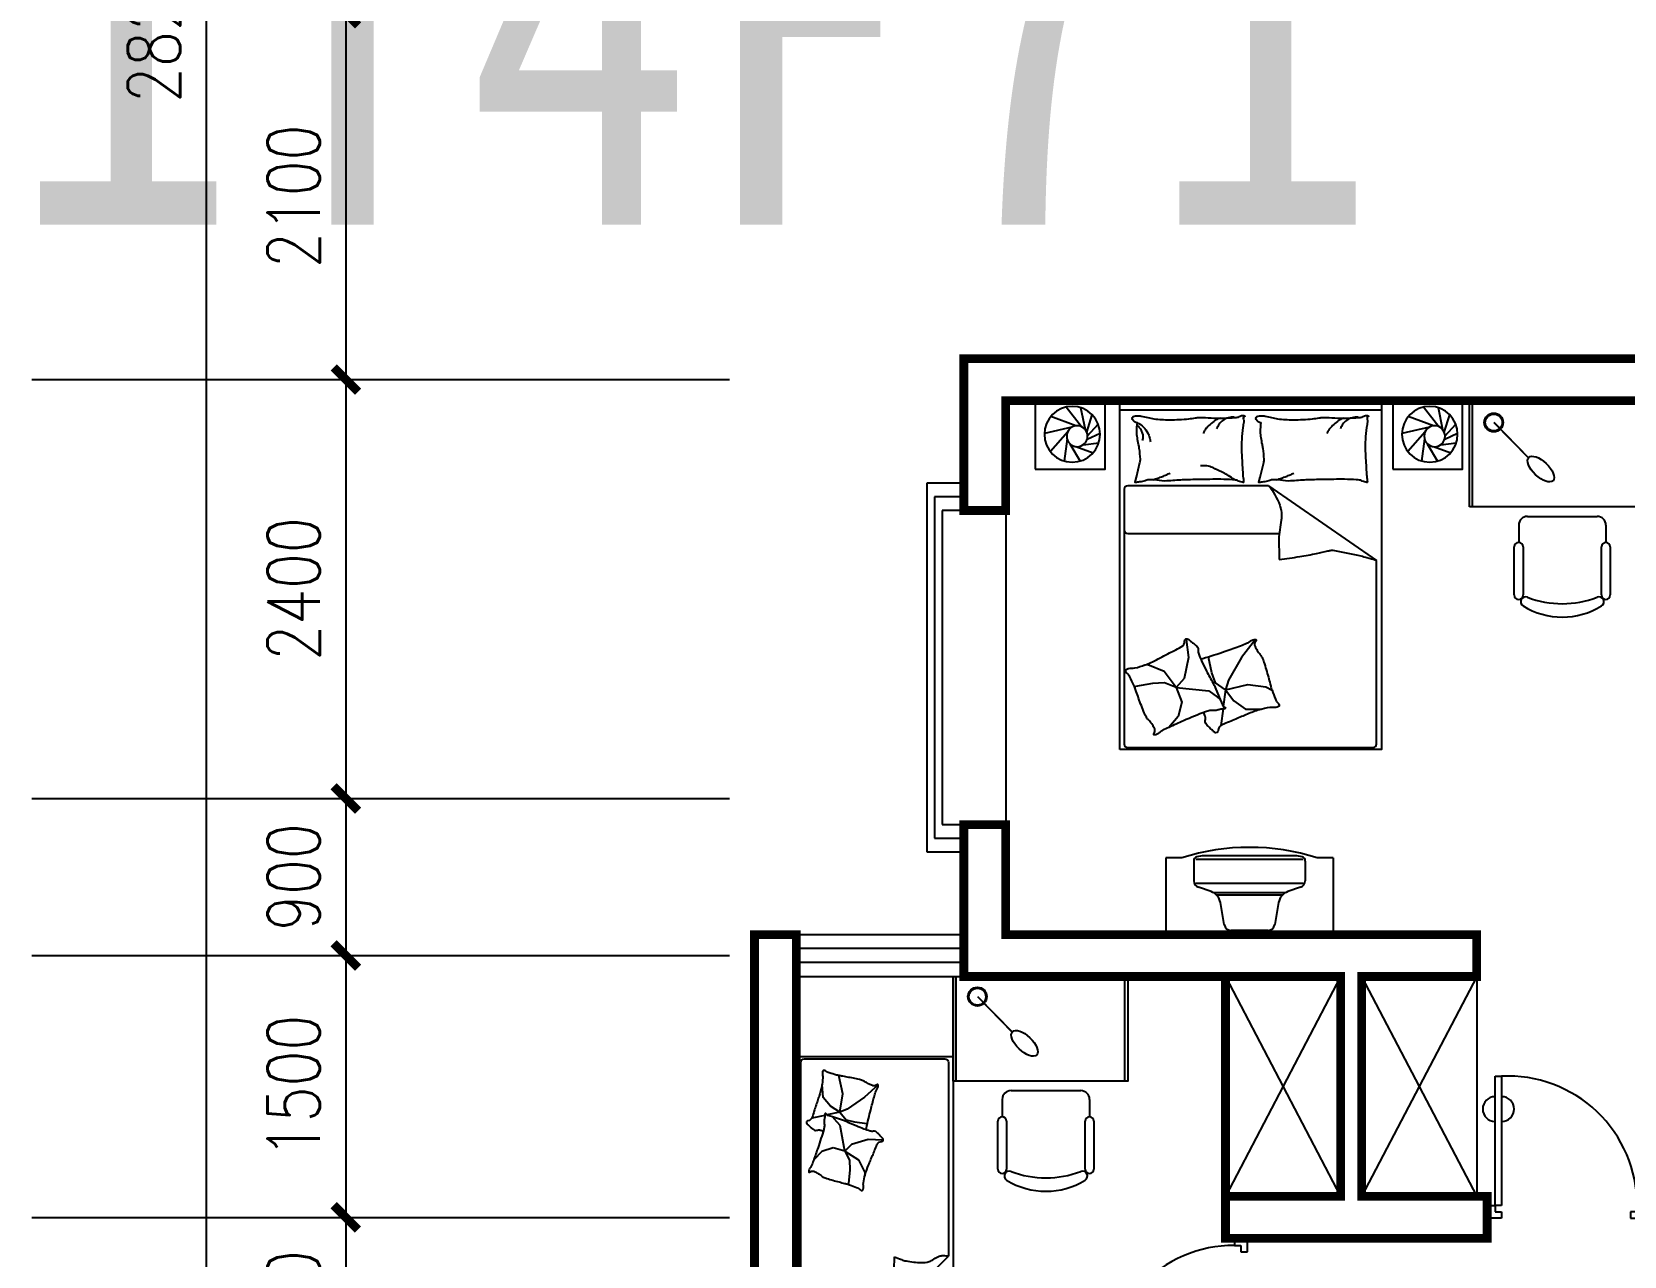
# Model space of a CAD drawing. Header units: millimetres. Extents: x 1503 to 35894, y 495 to 36298.
# Drawn here: x 1503 to 10631, y 11387 to 18401 of the extents above; entities that cross this region are included whole.
import ezdxf
from ezdxf.enums import TextEntityAlignment as Align

# ---------------------------------------------------------------- set-up
doc = ezdxf.new("R2010")
doc.units = ezdxf.units.MM
for name, color, linetype in [('3', 7, 'Continuous'), ('4', 7, 'Continuous'), ('AXIS', 3, 'Continuous'), ('JJ', 8, 'Continuous'), ('PUB_DIM', 3, 'Continuous'), ('PUB_TEXT', 7, 'Continuous'), ('PUB_WALL', 255, 'Continuous'), ('PUB_WINDW', 7, 'Continuous'), ('WALL', 255, 'Continuous'), ('WINDOW', 2, 'Continuous')]:
    doc.layers.add(name, color=color, linetype=linetype)
doc.styles.add('-宋体', font='SimSun.ttf', dxfattribs={"width": 0.8})
doc.styles.add('DIM_FONT', font='SIMPLEX', dxfattribs={"width": 0.8})
doc.styles.add('SIMPLEX', font='SIMPLEX.SHX')
doc.styles.get("Standard").update_dxf_attribs({"font": 'arial.ttf'})
doc.dimstyles.new('AXIS', dxfattribs={"dimtxt": 300, "dimasz": 1, "dimexe": 250, "dimexo": 300, "dimgap": 0.09, "dimtad": 1, "dimdec": 0, "dimzin": 0, "dimdsep": 46, "dimtxsty": 'DIM_FONT', "dimblk": '_DIMX', "dimcen": 0.09, "dimse1": 1, "dimse2": 1, "dimclrt": 7, "dimadec": 0, "dimazin": 0, "dimtfac": 1, "dimtdec": 0, "dimtix": 1, "dimtmove": 2, "dimatfit": 3, "dimldrblk": '_DIMX', "dimfxl": 1, "dimtolj": 1, "dimtzin": 0, "dimarcsym": 0})

# ---------------------------------------------------------------- blocks, each defined once
blk = doc.blocks.new('_DIMX')
at = {"const_width": 50}
blk.add_lwpolyline([(-70, -70), (70, 70)], dxfattribs=at)
blk = doc.blocks.new('*D56')
at = {"color": 0, "linetype": 'ByBlock', "transparency": 16777216}
blk.add_line((-17191.8, 34799.4), (-17191.8, 6601.4), dxfattribs=at)
at = {"layer": 'DEFPOINTS', "color": 0, "linetype": 'ByBlock', "transparency": 16777216}
for p in [(-14191.8, 34800.4), (-17191.8, 6600.4), (-14191.8, 6600.4)]:
    blk.add_point(p, dxfattribs=at)
at = {"color": 0, "linetype": 'ByBlock', "transparency": 16777216}
for p, rotation in [((-17191.8, 34800.4), 90), ((-17191.8, 6600.4), 270)]:
    blk.add_blockref('_DIMX', p, dxfattribs=dict(at, rotation=rotation))
at = {"color": 7, "linetype": 'ByBlock', "transparency": 16777216, "insert": (-17491.8, 20700.4), "char_height": 300, "attachment_point": 5, "rotation": 90, "style": 'DIM_FONT'}
blk.add_mtext('\\A1;28200', dxfattribs=at)
blk = doc.blocks.new('*D47')
at = {"color": 0, "linetype": 'ByBlock', "transparency": 16777216}
blk.add_line((-16391.8, 20699.4), (-16391.8, 18601.4), dxfattribs=at)
at = {"layer": 'DEFPOINTS', "color": 0, "linetype": 'ByBlock', "transparency": 16777216}
for p in [(-14191.8, 20700.4), (-16391.8, 18600.4), (-14191.8, 18600.4)]:
    blk.add_point(p, dxfattribs=at)
at = {"color": 0, "linetype": 'ByBlock', "transparency": 16777216}
for p, rotation in [((-16391.8, 20700.4), 90), ((-16391.8, 18600.4), 270)]:
    blk.add_blockref('_DIMX', p, dxfattribs=dict(at, rotation=rotation))
at = {"color": 7, "linetype": 'ByBlock', "transparency": 16777216, "insert": (-16691.8, 19650.4), "char_height": 300, "attachment_point": 5, "rotation": 90, "style": 'DIM_FONT'}
blk.add_mtext('\\A1;2100', dxfattribs=at)
blk = doc.blocks.new('U_B21OCI')
for p, q in [((-330.5, 339.6), (-132, 136.8)), ((-329.5, 340.6), (-131, 137.8))]:
    blk.add_line(p, q)
for radius in [54, 48.4]:
    blk.add_circle((-330.5, 339.6), radius)
blk.add_ellipse((-60.4, 72.2), major_axis=(69.7, -66.4), ratio=0.460894)
at = {"style": 'DIM_FONT', "width": 0.6, "flags": 9}
for tag in ['XSIZE', 'YSIZE']:
    blk.add_attdef(tag, (0, 0), '', height=0.5, dxfattribs=at)
blk = doc.blocks.new('U_B1BIY')
at = {"layer": 'PUB_DIM'}
blk.add_blockref('U_B21OCI', (60.4, -72.2), dxfattribs=at)
at = {"style": 'DIM_FONT', "width": 0.8, "flags": 9}
for tag in ['YSIZE', 'XSIZE']:
    blk.add_attdef(tag, (0, 0), '', height=0.5, dxfattribs=at)
blk = doc.blocks.new('M_C32CXI')
for p, q in [((-188.1, 275), (86.9, 275)), ((86.9, 225), (-188.1, 225)), ((211.9, 250), (111.9, 250)), ((261.9, 200), (261.9, -200)), ((-188.1, -225), (86.9, -225)), ((211.9, -250), (111.9, -250)), ((86.9, -275), (-188.1, -275))]:
    blk.add_line(p, q)
for centre, radius, start, end in [((-188.1, 250), 25, 90, 270), ((86.9, 250), 25, 270, 90), ((111, 0), 425.9, 148.10921, 211.89079), ((-226.8, 210.2), 28.1, 338.76069, 148.10921), ((314, 0), 552.1, 158.76069, 201.23931), ((211.9, 200), 50, 0, 90), ((-226.8, -210.2), 28.1, 211.89079, 21.23931), ((-188.1, -250), 25, 90, 270), ((86.9, -250), 25, 270, 90), ((211.9, -200), 50, 270, 0)]:
    blk.add_arc(centre, radius, start, end)
at = {"width": 0.8, "flags": 9}
for tag in ['XSIZE', 'YSIZE']:
    blk.add_attdef(tag, (0, 0), '', height=0.5, dxfattribs=at)
blk = doc.blocks.new('M_C18')
at = {"linetype": 'Continuous'}
for p, q in [((-565, 349), (-565, -348)), ((595, 349), (595, -348))]:
    blk.add_line(p, q, dxfattribs=at)
blk.add_lwpolyline([(-582, -348), (-582, 352), (618, 352), (618, -348)], close=True, dxfattribs=at)
at = {"width": 0.8, "flags": 9}
for tag in ['XSIZE', 'YSIZE']:
    blk.add_attdef(tag, (0, 0), '', height=0.5, dxfattribs=at)
blk = doc.blocks.new('*D50')
at = {"color": 0, "linetype": 'ByBlock', "transparency": 16777216}
blk.add_line((-16391.8, 15299.4), (-16391.8, 13801.4), dxfattribs=at)
at = {"layer": 'DEFPOINTS', "color": 0, "linetype": 'ByBlock', "transparency": 16777216}
for p in [(-14191.8, 15300.4), (-16391.8, 13800.4), (-14191.8, 13800.4)]:
    blk.add_point(p, dxfattribs=at)
at = {"color": 0, "linetype": 'ByBlock', "transparency": 16777216}
for p, rotation in [((-16391.8, 15300.4), 90), ((-16391.8, 13800.4), 270)]:
    blk.add_blockref('_DIMX', p, dxfattribs=dict(at, rotation=rotation))
at = {"color": 7, "linetype": 'ByBlock', "transparency": 16777216, "insert": (-16691.8, 14550.4), "char_height": 300, "attachment_point": 5, "rotation": 90, "style": 'DIM_FONT'}
blk.add_mtext('\\A1;1500', dxfattribs=at)
blk = doc.blocks.new('*D49')
at = {"color": 0, "linetype": 'ByBlock', "transparency": 16777216}
for p, q in [((-16391.8, 16201.4), (-16391.8, 16202.4)), ((-16391.8, 16200.4), (-16391.8, 15300.4)), ((-16391.8, 15299.4), (-16391.8, 15298.4))]:
    blk.add_line(p, q, dxfattribs=at)
at = {"layer": 'DEFPOINTS', "color": 0, "linetype": 'ByBlock', "transparency": 16777216}
for p in [(-14191.8, 16200.4), (-16391.8, 15300.4), (-14191.8, 15300.4)]:
    blk.add_point(p, dxfattribs=at)
at = {"color": 0, "linetype": 'ByBlock', "transparency": 16777216}
for p, rotation in [((-16391.8, 16200.4), 270), ((-16391.8, 15300.4), 90)]:
    blk.add_blockref('_DIMX', p, dxfattribs=dict(at, rotation=rotation))
at = {"color": 7, "linetype": 'ByBlock', "transparency": 16777216, "insert": (-16691.8, 15750.4), "char_height": 300, "attachment_point": 5, "rotation": 90, "style": 'DIM_FONT'}
blk.add_mtext('\\A1;900', dxfattribs=at)
blk = doc.blocks.new('_WBLK')
for p, q in [((-0.5, 0.5), (0.5, 0.5)), ((0.5, 0.1667), (-0.5, 0.1667)), ((0.5, -0.1667), (-0.5, -0.1667)), ((-0.5, -0.5), (0.5, -0.5))]:
    blk.add_line(p, q)
at = {"style": 'SIMPLEX', "flags": 9}
blk.add_attdef('A', text='', height=1, dxfattribs=at).set_placement((0, 1.5), align=Align.MIDDLE)
blk = doc.blocks.new('*D51')
at = {"color": 0, "linetype": 'ByBlock', "transparency": 16777216}
blk.add_line((-16391.8, 13799.4), (-16391.8, 12601.4), dxfattribs=at)
at = {"layer": 'DEFPOINTS', "color": 0, "linetype": 'ByBlock', "transparency": 16777216}
for p in [(-14191.8, 13800.4), (-16391.8, 12600.4), (-14191.8, 12600.4)]:
    blk.add_point(p, dxfattribs=at)
at = {"color": 0, "linetype": 'ByBlock', "transparency": 16777216}
for p, rotation in [((-16391.8, 13800.4), 90), ((-16391.8, 12600.4), 270)]:
    blk.add_blockref('_DIMX', p, dxfattribs=dict(at, rotation=rotation))
at = {"color": 7, "linetype": 'ByBlock', "transparency": 16777216, "insert": (-16691.8, 13200.4), "char_height": 300, "attachment_point": 5, "rotation": 90, "style": 'DIM_FONT'}
blk.add_mtext('\\A1;1200', dxfattribs=at)
blk = doc.blocks.new('M_C55HKH')
for p, q in [((0, -52.4), (900, -52.4)), ((25.8, -508.5), (25.8, -1967.8)), ((502.6, -488.5), (45.8, -488.5)), ((502.6, -488.5), (871.6, -858.3)), ((45.8, -761.1), (564.4, -761.1)), ((871.6, -1967.8), (871.6, -858.3)), ((299.4, -1273), (294.5, -1270)), ((306.6, -1352.3), (299.4, -1273)), ((304.8, -1407.4), (306.6, -1352.3)), ((357, -1410.4), (393.4, -1337.5)), ((393.4, -1337.5), (392.3, -1318.1)), ((146.2, -1456.3), (99.8, -1409.5)), ((210.6, -1478.3), (146.2, -1456.3)), ((278.4, -1459.1), (210.6, -1478.3)), ((278.4, -1459.1), (251, -1605.9)), ((278.4, -1459.1), (304.8, -1407.4)), ((278.4, -1459.1), (357, -1410.4)), ((316.5, -1498.2), (278.4, -1459.1)), ((412.1, -1526.9), (316.5, -1498.2)), ((495.3, -1522.7), (412.1, -1526.9)), ((251, -1605.9), (218.9, -1643.3)), ((249.3, -1682.4), (286.2, -1639.5)), ((286.2, -1639.5), (333.2, -1627.5)), ((333.2, -1627.5), (405.4, -1617.7)), ((163.5, -1664.3), (88.8, -1648.6)), ((195.7, -1717.6), (153.5, -1766.5)), ((249.3, -1682.4), (175.1, -1666.8)), ((249.3, -1682.4), (195.7, -1717.6)), ((218.9, -1643.3), (211.2, -1652.3)), ((249.3, -1682.4), (266, -1787)), ((292.2, -1700.3), (249.3, -1682.4)), ((391.2, -1768.8), (292.2, -1700.3)), ((153.5, -1766.5), (147.3, -1840.5)), ((266, -1787), (242.8, -1892.3)), ((468.8, -1838.9), (391.2, -1768.8)), ((45.8, -1987.8), (851.6, -1987.8))]:
    blk.add_line(p, q)
blk.add_lwpolyline([(0, -2000), (0, 0), (900, 0), (900, -2000)], close=True)
for points in [[(135.1, -133.6, -0.263368), (107.1, -114.8, -0.494818), (116.3, -96.1, -0.049225), (134, -94.3, -0.036831), (157.6, -96.1, -0.031893), (195.6, -104.2, 0.035782), (229.5, -111.2, 0.032941), (319.2, -117.1, 0.026564), (430.4, -111.2, 0.017905), (467.9, -105.8, -0.033397), (488.1, -103.6, -0.03204), (525.2, -104.3, 0.018442), (589.5, -107.3, 0.010837), (654.3, -106.6, 0.014624), (702.2, -103.6, 0.111249), (724.7, -96.3, -0.153708), (741.6, -92.3, -0.076444), (749.1, -94, -0.215512), (751, -96.1, -0.585858), (748.4, -99.1, 0.363489), (743.5, -101.7, 0.191716), (743.4, -113.2, -0.129675), (745.4, -129.9, -0.01735), (742.4, -146.7, 0.019326), (739.8, -161.8, 0.018818), (733.1, -230.1, 0.021828), (732.2, -289.4, 0.006204), (733.6, -323.2, 0.001963), (739.8, -430.1, 0.028341), (744, -466.2, -0.117014), (743.5, -475.1, -0.36606), (742.1, -476.1, -0.03973), (728.5, -473.3, -0.048309), (714.7, -467.8, 0.062981), (704.1, -463.9, 0.04058), (680.7, -460.5, 0.014345), (613.9, -458.3, 0.005484), (488.5, -459, 0.007153), (392.3, -462, 0.008762), (349.8, -464.7, -0.008153), (304.1, -467.6, -0.06251), (247, -463.2, 0.078669), (201.4, -461.2, 0.047825), (179, -465.9, -0.034494), (148.2, -473.3, -0.023571), (122.9, -476.3, -0.510228), (121.9, -475.1), (129.4, -445.1), (150.1, -362.6, 0.073041), (152.1, -343, 0.023305), (146.3, -281.9, 0.018299), (142.3, -259, -0.01097), (134.9, -221, -0.042281), (132, -186.7, -0.027201), (134.9, -133.3)], [(133.4, -149.6, -0.05369), (147.6, -162.6, -0.070312), (155.7, -174.9, -0.015448), (159.5, -183.4, -0.013244), (163.2, -193.7, -0.082127), (166.2, -211.7, -0.064164), (163.2, -234.9)], [(134.9, -133.6, -0.077379), (169.7, -158.9, -0.077379), (195.2, -193.7, -0.047525), (205.1, -218.3, -0.047525), (210.2, -244.3)], [(608.9, -107.4, 0.027842), (585.2, -118, 0.048685), (572.6, -126.1, 0.023666), (544.7, -150.5, 0.031223), (525.7, -171.1, 0.046801), (520.6, -178.8, 0.023191), (512.5, -195.5)], [(690.9, -101.7, 0.088153), (656.4, -105.2, 0.088153), (625.2, -120.5, 0.077547), (603.6, -142.1, 0.077547), (589.5, -169.3)], [(225.5, -460.5, 0.009729), (252.8, -451.5, 0.009729), (279.7, -441.4, 0.007971), (301.4, -432.3, 0.007971), (322.9, -422.6)], [(694.7, -462, 0.016108), (655.8, -435.8, 0.024599), (629, -420.7, 0.009477), (579.9, -397.4, 0.015937), (550.1, -385.1, 0.072521), (533.7, -381.5, 0.033339), (497.5, -381.3)], [(502.6, -488.5, -0.085272), (565.9, -598.6, -0.124044), (575.2, -686.2), (561.5, -781.6), (563.3, -854.1)], [(563.3, -854.1, -0.027362), (601.8, -837.7, -0.040834), (628.9, -830.3, -0.038441), (716.6, -820.8, -0.076528), (760.7, -826.1, -0.103649), (788.2, -840.5, 0.093398), (818.4, -857, 0.072727), (840.5, -860.8, 0.052315), (871.6, -858.3)], [(400.3, -1581.4, 0.025626), (401.8, -1590.8, 0.0108), (426.4, -1696.7, 0.00456), (445.4, -1768.5, 0.01125), (454.1, -1797.4, 0.069394), (461.7, -1813.2, -0.079756), (468.1, -1827, -0.106399), (468.8, -1838.9, -0.328642), (465.8, -1841.8, -0.299547), (460.8, -1839.5, 0.189917), (454.1, -1834.5, 0.033518), (446, -1832.9, 0.075627), (442.4, -1833, 0.053489), (435.9, -1834.8, 0.017838), (417.6, -1843, 0.038394), (397.1, -1855.1, -0.059529), (383.5, -1862.4, -0.035943), (361.9, -1869, -0.011245), (291.4, -1883.8, -0.006203), (259.2, -1889.3, 0.010783), (240.6, -1892.7, 0.019485), (229.8, -1895.4, 0.005062), (188.4, -1907.7, 0.101392), (167.2, -1919.3, -0.223768), (156.1, -1922.3, -0.25558), (152.7, -1919.5, -0.081563), (149.7, -1906.7, -0.071805), (150.7, -1893, 0.069985), (151.8, -1879, 0.03546), (145.4, -1830.7, 0.029432), (130.3, -1774, 0.001554), (121.1, -1746.5, -0.00152), (111.6, -1718.4, -0.004735), (102.3, -1689.3, 0.00382), (90.8, -1653.2, 0.296001), (66.5, -1633.6, -0.649774), (60.7, -1615.9, -0.02319), (64.7, -1612.6, 0.0288), (67.9, -1609.9, 0.005727), (73, -1605.1, -0.004358), (79.6, -1598.7, -0.027528), (94.1, -1586.2, -0.046214), (103.8, -1580.2, -0.194121), (117.3, -1579, 0.133719), (136.6, -1579.7, 0.005779), (154.6, -1575.2, 0.008882)]]:
    blk.add_lwpolyline(points, format="xyb")
blk.add_lwpolyline([(345.4, -1251, 0.101392), (365.7, -1237.8, -0.223768), (376.5, -1234, -0.25558), (380.2, -1236.5, -0.081563), (384.2, -1249.1, -0.071805), (384.2, -1262.7, 0.069985), (384.1, -1276.8, 0.03546), (394.2, -1324.5, 0.029432), (413.7, -1379.8, 0.001554), (425, -1406.6, -0.00152), (436.5, -1433.9, -0.004735), (448, -1462.2, 0.00382), (462.3, -1497.3, 0.296001), (488, -1515, -0.649774), (495.1, -1532.2, -0.02319), (491.4, -1535.7, 0.0288), (488.4, -1538.7, 0.005727), (483.8, -1543.9, -0.004358), (477.7, -1550.8, -0.027528), (464.1, -1564.3, -0.046214), (454.9, -1571.1, -0.194121), (441.5, -1573.2, 0.133719), (422.3, -1574.1, 0.011505), (387.3, -1586.1, 0.008882), (342.6, -1603.5, 0.012426), (285.7, -1628.6, -0.033612), (264.2, -1636.9), (217.8, -1651.5), (182, -1662.8, 0.224341), (170.4, -1673.5, -0.722772), (163.3, -1673.1, -0.103513), (163.2, -1670, 0.053465), (163.5, -1664.3, 0.030109), (161.3, -1645.6, -0.031436), (159.2, -1627.7, -0.05324), (159.9, -1615.6, 0.05518), (160.5, -1603.9, 0.056271), (157, -1583.3, 0.0108), (124.3, -1479.6, 0.00456), (99.8, -1409.5, 0.01125), (89, -1381.3, 0.069394), (80.2, -1366.2, -0.079756), (72.8, -1352.9, -0.106399), (71.2, -1341.1, -0.328642), (73.9, -1337.9, -0.299547), (79.1, -1339.9, 0.189917), (86.1, -1344.3, 0.033518), (94.3, -1345.3, 0.075627), (98, -1345, 0.053489), (104.3, -1342.6, 0.017838), (121.9, -1333, 0.038394), (141.4, -1319.4, -0.059529), (154.4, -1311.1, -0.035943), (175.4, -1302.8, -0.011245), (244.6, -1282.8, -0.006203), (276.3, -1274.7, 0.010783), (294.5, -1270, 0.019485), (305.2, -1266.5, 0.005062)], format="xyb", close=True)
for centre, start, end in [((45.8, -508.5), 90, 180), ((45.8, -741.1), 180, 270), ((45.8, -1967.8), 180, 270), ((851.6, -1967.8), 270, 0)]:
    blk.add_arc(centre, 20, start, end)
at = {"style": 'DIM_FONT', "width": 0.8, "flags": 9}
for tag in ['YSIZE', 'XSIZE']:
    blk.add_attdef(tag, (0, 0), '', height=0.5, dxfattribs=at)
blk = doc.blocks.new('*D48')
at = {"color": 0, "linetype": 'ByBlock', "transparency": 16777216}
blk.add_line((-16391.8, 18599.4), (-16391.8, 16201.4), dxfattribs=at)
at = {"layer": 'DEFPOINTS', "color": 0, "linetype": 'ByBlock', "transparency": 16777216}
for p in [(-14191.8, 18600.4), (-16391.8, 16200.4), (-14191.8, 16200.4)]:
    blk.add_point(p, dxfattribs=at)
at = {"color": 0, "linetype": 'ByBlock', "transparency": 16777216}
for p, rotation in [((-16391.8, 18600.4), 90), ((-16391.8, 16200.4), 270)]:
    blk.add_blockref('_DIMX', p, dxfattribs=dict(at, rotation=rotation))
at = {"color": 7, "linetype": 'ByBlock', "transparency": 16777216, "insert": (-16691.8, 17400.4), "char_height": 300, "attachment_point": 5, "rotation": 90, "style": 'DIM_FONT'}
blk.add_mtext('\\A1;2400', dxfattribs=at)
blk = doc.blocks.new('M_B4ONN')
for p, q in [((-0.5869, 1.3817), (0.5869, 1.3817)), ((-0.5869, 0.5), (-0.5869, 1.3817)), ((0.5869, 1.3817), (0.5869, 0.5)), ((-0.5435, 1.2006), (0.5435, 1.2006)), ((-0.5435, 0.5), (-0.5435, 1.2006)), ((0.5435, 1.2006), (0.5435, 0.5)), ((-0.5, 1.0195), (0.5, 1.0195)), ((-0.5, 0.5), (-0.5, 1.0195)), ((0.5, 1.0195), (0.5, 0.5)), ((-0.5, -0.5), (0.5, -0.5))]:
    blk.add_line(p, q)
blk = doc.blocks.new('M_A22TIB')
for p, q in [((-0.449, 0.076), (-0.449, 0.898)), ((-0.449, 0.898), (-0.408, 0.898)), ((-0.408, 0.898), (-0.408, 0.076)), ((-0.49, 0.076), (-0.449, 0.076)), ((-0.49, -0.006), (-0.49, 0.076)), ((-0.449, 0.076), (-0.449, 0.035)), ((-0.408, 0.076), (-0.449, 0.076)), ((-0.449, 0.035), (-0.408, 0.035)), ((-0.408, 0.035), (-0.408, -0.006)), ((0.455, 0.035), (0.414, 0.035)), ((0.414, 0.035), (0.414, -0.006)), ((0.496, 0.076), (0.455, 0.076)), ((0.455, 0.076), (0.455, 0.035)), ((0.496, -0.006), (0.496, 0.076)), ((-0.408, -0.006), (-0.49, -0.006)), ((-0.49, -0.006), (-0.49, -0.006)), ((0.414, -0.006), (0.496, -0.006)), ((0.496, -0.006), (0.496, -0.006))]:
    blk.add_line(p, q)
for centre, radius, start, end in [((-0.367, 0.077), 0.822, 359.9283, 92.866), ((-0.449, 0.689), 0.0791, 90, 270), ((-0.408, 0.689), 0.0791, 270, 90)]:
    blk.add_arc(centre, radius, start, end)
blk = doc.blocks.new('M_C54TQD')
for p, q in [((0, -52.4), (1500, -52.4)), ((25.8, -508.5), (25.8, -1967.8)), ((853.5, -488.5), (45.8, -488.5)), ((853.5, -488.5), (1471.6, -915.9)), ((45.8, -761.1), (915.3, -761.1)), ((1471.6, -1967.8), (1471.6, -915.9)), ((381, -1368.3), (394.8, -1471.4)), ((777.6, -1368.4), (698.4, -1472.4)), ((160.8, -1514.4), (136.8, -1517.8)), ((255.4, -1552.2), (160.8, -1514.4)), ((394.8, -1471.4), (369, -1593.5)), ((528.4, -1559.3), (508.6, -1470.4)), ((698.4, -1472.4), (623.3, -1602.7)), ((90.3, -1638.1), (87, -1644.6)), ((188.4, -1621), (90.3, -1638.1)), ((257.2, -1617.5), (188.4, -1621)), ((324.3, -1645), (255.4, -1552.2)), ((324.3, -1645), (257.2, -1617.5)), ((369, -1593.5), (324.3, -1645)), ((548.2, -1616.6), (528.4, -1559.3)), ((605.5, -1658), (548.2, -1616.6)), ((623.3, -1602.7), (605.5, -1658)), ((605.5, -1658), (734, -1626.4)), ((734, -1626.4), (836.8, -1640.3)), ((836.8, -1640.3), (872.8, -1660.3)), ((324.3, -1645), (510, -1663.9)), ((324.3, -1645), (355.2, -1727.5)), ((355.2, -1727.5), (334.6, -1810)), ((510, -1663.9), (559.9, -1700)), ((559.9, -1700), (572, -1708.6)), ((605.5, -1658), (593.7, -1752.2)), ((605.5, -1658), (654.9, -1721.3)), ((654.9, -1721.3), (720.1, -1768.7)), ((334.6, -1810), (281, -1872.6)), ((591.9, -1766.9), (580, -1861.5)), ((720.1, -1768.7), (813, -1768.7)), ((45.8, -1987.8), (1451.6, -1987.8))]:
    blk.add_line(p, q)
blk.add_lwpolyline([(0, -2000), (0, 0), (1500, 0), (1500, -2000)], close=True)
for points in [[(101, -126.8, -0.263368), (73, -108, -0.494818), (82.2, -89.3, -0.049225), (99.9, -87.5, -0.036831), (123.5, -89.3, -0.031893), (161.5, -97.4, 0.035782), (195.4, -104.4, 0.032941), (285.1, -110.3, 0.026564), (396.3, -104.4, 0.017905), (433.8, -99, -0.033397), (454, -96.8, -0.03204), (491.1, -97.5, 0.018442), (555.4, -100.5, 0.010837), (620.2, -99.8, 0.014624), (668.1, -96.8, 0.111249), (690.6, -89.5, -0.153708), (707.5, -85.5, -0.076444), (715, -87.2, -0.215512), (716.9, -89.3, -0.585858), (714.3, -92.3, 0.363489), (709.4, -94.9, 0.191716), (709.4, -106.4, -0.129675), (711.3, -123, -0.01735), (708.3, -139.8, 0.019326), (705.7, -154.9, 0.018818), (699, -223.3, 0.021828), (698.1, -282.6, 0.006204), (699.5, -316.4, 0.001963), (705.7, -423.3, 0.028341), (709.9, -459.4, -0.117014), (709.4, -468.3, -0.36606), (708, -469.3, -0.03973), (694.4, -466.5, -0.048309), (680.6, -461, 0.062981), (670, -457.1, 0.04058), (646.6, -453.7, 0.014345), (579.8, -451.4, 0.005484), (454.4, -452.2, 0.007153), (358.2, -455.2, 0.008762), (315.7, -457.9, -0.008153), (270, -460.8, -0.06251), (212.9, -456.4, 0.078669), (167.3, -454.4, 0.047825), (144.9, -459.1, -0.034494), (114.1, -466.5, -0.023571), (88.8, -469.5, -0.510228), (87.8, -468.3), (95.3, -438.3), (116, -355.7, 0.073041), (118, -336.2, 0.023305), (112.2, -275, 0.018299), (108.2, -252.2, -0.01097), (100.8, -214.2, -0.042281), (97.9, -179.9, -0.027201), (100.8, -126.5)], [(810.2, -126.8, -0.263368), (782.3, -108, -0.494818), (791.4, -89.3, -0.049225), (809.1, -87.5, -0.036831), (832.8, -89.3, -0.031893), (870.7, -97.4, 0.035782), (904.6, -104.4, 0.032941), (994.3, -110.3, 0.026564), (1105.5, -104.4, 0.017905), (1143, -99, -0.033397), (1163.3, -96.8, -0.03204), (1200.3, -97.5, 0.018442), (1264.7, -100.5, 0.010837), (1329.4, -99.8, 0.014624), (1377.3, -96.8, 0.111249), (1399.9, -89.5, -0.153708), (1416.8, -85.5, -0.076444), (1424.2, -87.2, -0.215512), (1426.2, -89.3, -0.585858), (1423.5, -92.3, 0.363489), (1418.6, -94.9, 0.191716), (1418.6, -106.4, -0.129675), (1420.5, -123, -0.01735), (1417.5, -139.8, 0.019326), (1414.9, -154.9, 0.018818), (1408.3, -223.3, 0.021828), (1407.4, -282.6, 0.006204), (1408.8, -316.4, 0.001963), (1414.9, -423.3, 0.028341), (1419.2, -459.4, -0.117014), (1418.6, -468.3, -0.36606), (1417.2, -469.3, -0.03973), (1403.6, -466.5, -0.048309), (1389.9, -461, 0.062981), (1379.2, -457.1, 0.04058), (1355.8, -453.7, 0.014345), (1289.1, -451.4, 0.005484), (1163.6, -452.2, 0.007153), (1067.5, -455.2, 0.008762), (1024.9, -457.9, -0.008153), (979.2, -460.8, -0.06251), (922.1, -456.4, 0.078669), (876.5, -454.4, 0.047825), (854.1, -459.1, -0.034494), (823.4, -466.5, -0.023571), (798, -469.5, -0.510228), (797.1, -468.3), (804.6, -438.3), (825.2, -355.7, 0.073041), (827.2, -336.2, 0.023305), (821.5, -275, 0.018299), (817.4, -252.2, -0.01097), (810.1, -214.2, -0.042281), (807.2, -179.9, -0.027201), (810.1, -126.5)], [(99.3, -142.8, -0.05369), (113.5, -155.8, -0.070312), (121.6, -168.1, -0.015448), (125.4, -176.6, -0.013244), (129.1, -186.8, -0.082127), (132.1, -204.9, -0.064164), (129.1, -228.1)], [(100.8, -126.8, -0.077379), (135.6, -152.1, -0.077379), (161.1, -186.8, -0.047525), (171, -211.5, -0.047525), (176.1, -237.5)], [(574.8, -100.6, 0.027842), (551.1, -111.2, 0.048685), (538.5, -119.3, 0.023666), (510.6, -143.6, 0.031223), (491.6, -164.3, 0.046801), (486.5, -172, 0.023191), (478.4, -188.7)], [(656.8, -94.9, 0.088153), (622.3, -98.4, 0.088153), (591.1, -113.7, 0.077547), (569.5, -135.3, 0.077547), (555.4, -162.4)], [(1284.1, -100.6, 0.027842), (1260.3, -111.2, 0.048685), (1247.8, -119.3, 0.023666), (1219.8, -143.6, 0.031223), (1200.8, -164.3, 0.046801), (1195.7, -172, 0.023191), (1187.7, -188.7)], [(1366.1, -94.9, 0.088153), (1331.5, -98.4, 0.088153), (1300.3, -113.7, 0.077547), (1278.7, -135.3, 0.077547), (1264.7, -162.4)], [(191.4, -453.7, 0.009729), (218.7, -444.6, 0.009729), (245.6, -434.6, 0.007971), (267.3, -425.5, 0.007971), (288.8, -415.8)], [(660.6, -455.2, 0.016108), (621.7, -429, 0.024599), (594.9, -413.9, 0.009477), (545.8, -390.6, 0.015937), (516, -378.3, 0.072521), (499.6, -374.7, 0.033339), (463.4, -374.5)], [(900.6, -453.7, 0.009729), (927.9, -444.6, 0.009729), (954.8, -434.6, 0.007971), (976.6, -425.5, 0.007971), (998, -415.8)], [(853.5, -488.5, -0.085272), (916.8, -598.6, -0.124044), (926, -686.2), (912.4, -781.6), (914.1, -911.7)], [(914.1, -911.7, 0.007867), (1031.7, -893.9, 0.009508), (1128.5, -875.9, 0.006616), (1193.5, -861.5, -0.023828), (1211.7, -858.2, -0.080713), (1230.3, -858.7, -0.009591), (1382.9, -890.6, -0.013133), (1416.4, -899.2, -0.007859), (1471.6, -915.9)], [(464, -1480.4, 0.025626), (475.6, -1477.6, 0.0108), (604.9, -1436, 0.00456), (692.4, -1404.8, 0.01125), (727.5, -1391, 0.069394), (746.3, -1379.9, -0.079756), (762.9, -1370.5, -0.106399), (777.6, -1368.4, -0.328642), (781.6, -1371.8, -0.299547), (779.2, -1378.3, 0.189917), (773.7, -1387.1, 0.033518), (772.5, -1397.4, 0.075627), (773, -1402, 0.053489), (776, -1409.8, 0.017838), (788.1, -1431.8, 0.038394), (805.3, -1456.1, -0.059529), (815.7, -1472.2, -0.035943), (826.3, -1498.4, -0.011245), (851.9, -1584.7, -0.006203), (862.2, -1624.3, 0.010783), (868.3, -1647, 0.019485), (872.8, -1660.3, 0.005062), (892.4, -1710.5, 0.101392), (909.1, -1735.8, -0.223768), (914, -1749.2, -0.25558), (910.9, -1753.8, -0.081563), (895.2, -1758.9, -0.071805), (878.1, -1759, 0.069985), (860.5, -1759.1, 0.03546), (801, -1772.1, 0.029432), (732, -1796.8, 0.001554), (698.6, -1811.2, -0.00152), (664.5, -1825.8, -0.004735), (629.3, -1840.5, 0.00382), (585.5, -1858.6, 0.296001), (563.6, -1890.9, -0.649774), (542.2, -1899.9, -0.02319), (537.7, -1895.3, 0.0288), (534, -1891.6, 0.005727), (527.4, -1885.8, -0.004358), (518.8, -1878.2, -0.027528), (501.8, -1861.4, -0.046214), (493.2, -1849.9, -0.194121), (490.4, -1833.2, 0.133719), (489.3, -1809.2, 0.005779), (481.8, -1787.2, 0.008882)]]:
    blk.add_lwpolyline(points, format="xyb")
blk.add_lwpolyline([(58.1, -1583.2, 0.101392), (39.5, -1559.2, -0.223768), (33.6, -1546.2, -0.25558), (36.4, -1541.4, -0.081563), (51.6, -1535.1, -0.071805), (68.7, -1533.7, 0.069985), (86.2, -1532.2, 0.03546), (144.5, -1514.8, 0.029432), (211.5, -1484.8, 0.001554), (243.6, -1467.9, -0.00152), (276.5, -1450.7, -0.004735), (310.5, -1433.4, 0.00382), (352.7, -1412, 0.296001), (372.1, -1378.1, -0.649774), (392.8, -1367.5, -0.02319), (397.6, -1371.7, 0.0288), (401.6, -1375.1, 0.005727), (408.6, -1380.4, -0.004358), (417.8, -1387.3, -0.027528), (436, -1402.8, -0.046214), (445.5, -1413.5, -0.194121), (449.5, -1430, 0.133719), (452.5, -1453.8, 0.011505), (471.2, -1496.2, 0.008882), (497.5, -1550, 0.012426), (534.6, -1618.4, -0.033612), (547.3, -1644.2), (570.3, -1700.5), (588.1, -1744, 0.224341), (602.6, -1757.3, -0.722772), (602.8, -1766.1, -0.103513), (599, -1766.6, 0.053465), (591.8, -1766.9, 0.030109), (568.7, -1771.5, -0.031436), (546.6, -1775.9, -0.05324), (531.5, -1776.4, 0.05518), (516.9, -1776.8, 0.056271), (491.6, -1783.4, 0.0108), (365.9, -1834.8, 0.00456), (281, -1872.6, 0.01125), (247.1, -1889, 0.069394), (229.2, -1901.6, -0.079756), (213.3, -1912.2, -0.106399), (198.9, -1915.4, -0.328642), (194.6, -1912.4, -0.299547), (196.5, -1905.7, 0.189917), (201.3, -1896.5, 0.033518), (201.7, -1886.2, 0.075627), (200.8, -1881.6, 0.053489), (197.3, -1874, 0.017838), (183.5, -1853, 0.038394), (164.5, -1830.2, -0.059529), (152.9, -1814.9, -0.035943), (140.3, -1789.6, -0.011245), (108.1, -1705.4, -0.006203), (94.9, -1666.8, 0.010783), (87, -1644.6, 0.019485), (81.6, -1631.7, 0.005062)], format="xyb", close=True)
for centre, start, end in [((45.8, -508.5), 90, 180), ((45.8, -741.1), 180, 270), ((45.8, -1967.8), 180, 270), ((1451.6, -1967.8), 270, 0)]:
    blk.add_arc(centre, 20, start, end)
at = {"style": 'DIM_FONT', "width": 0.8, "flags": 9}
for tag in ['YSIZE', 'XSIZE']:
    blk.add_attdef(tag, (0, 0), '', height=0.5, dxfattribs=at)
blk = doc.blocks.new('Z1')
at = {"layer": '4'}
for p, q in [((0, 0), (1200, 0)), ((0, -550), (0, 0)), ((1200, -550), (1200, 0)), ((392, -230), (418, -72)), ((468, -30), (732, -30)), ((782, -72), (808, -230)), ((234, -339), (325, -308)), ((344, -300), (856, -300)), ((365, -283), (835, -283)), ((875, -308), (966, -339)), ((200, -527), (200, -386)), ((215, -365), (985, -365)), ((1000, -527), (1000, -386)), ((0, -550), (115, -550)), ((215, -537), (985, -537)), ((223, -556), (260, -565)), ((260, -565), (940, -565)), ((940, -565), (977, -556)), ((1085, -550), (1200, -550))]:
    blk.add_line(p, q, dxfattribs=at)
for centre, radius, start, end in [((468, -80), 50, 90, 170.5377), ((732, -80), 50, 9.4623, 90), ((250, -386), 50, 108.4349, 180), ((293, -213), 100, 288.4349, 350.5377), ((907, -213), 100, 189.4623, 251.5651), ((950, -386), 50, 0, 71.5651), ((600, 981), 1606, 252.4358, 287.5642), ((230, -527), 30, 180, 255.9638), ((970, -527), 30, 284.0362, 0)]:
    blk.add_arc(centre, radius, start, end, dxfattribs=at)
blk = doc.blocks.new('U_B16KIP')
at = {"layer": 'JJ', "xscale": -1, "rotation": 89.99999999993828}
blk.add_blockref('Z1', (-550, 1200), dxfattribs=at)
at = {"style": 'DIM_FONT', "width": 0.8, "flags": 9}
for tag in ['XSIZE', 'YSIZE']:
    blk.add_attdef(tag, (0, 0), '', height=0.5, dxfattribs=at)
blk = doc.blocks.new('M_C5')
for p, q in [((-70.8, 21.3), (-105.6, 120.2)), ((-60.2, 62.7), (-49.6, 152.1)), ((-28.1, 85.6), (7.4, 159.8)), ((-9, 88), (58.7, 149.2)), ((12.2, 83.3), (111.9, 114.4)), ((-54, -14.1), (-153.6, 45)), ((25.5, 75.4), (152, 50)), ((42.3, 52.6), (156.1, -35.1)), ((48.3, 20.6), (102.1, -123.2)), ((-26.4, -30), (-153, -46.9)), ((14.5, -26.2), (-99.1, -125.6)), ((40.5, -2.3), (5.1, -160))]:
    blk.add_line(p, q)
for centre, radius in [((0, 0), 160), ((-11.2, 28), 60)]:
    blk.add_circle(centre, radius)
at = {"width": 0.8, "flags": 9}
for tag in ['XSIZE', 'YSIZE']:
    blk.add_attdef(tag, (0, 0), '', height=0.5, dxfattribs=at)
blk = doc.blocks.new('1T4F71')
for p, q in [((1020, -20727.8), (1020, -20267.8)), ((2580, -20267.8), (3240, -21527.8)), ((3240, -20267.8), (2580, -21527.8)), ((3360, -20267.8), (4020, -21527.8)), ((4020, -20267.8), (3360, -21527.8)), ((4020, -20267.8), (4020, -21527.8))]:
    blk.add_line(p, q)
at = {"layer": '3'}
for points in [[(1489.8, -17361.2), (1889.8, -17361.2), (1889.8, -16961.2), (1489.8, -16961.2)], [(3539.1, -17361.2), (3939.1, -17361.2), (3939.1, -16961.2), (3539.1, -16961.2)]]:
    blk.add_lwpolyline(points, close=True, dxfattribs=at)
at = {"layer": 'AXIS'}
for p, q in [((-4262.6, -16847.8), (-262.6, -16847.8)), ((-4262.6, -19247.8), (-262.6, -19247.8)), ((-4262.6, -20147.8), (-262.6, -20147.8)), ((-4262.6, -21647.8), (-262.6, -21647.8))]:
    blk.add_line(p, q, dxfattribs=at)
at = {"layer": 'PUB_WALL', "const_width": 50}
blk.add_lwpolyline([(5360, -16727.8), (1080, -16727.8), (1080, -17597.8), (1320, -17597.8), (1320, -16967.8), (4970, -16967.8, -0.414214)], format="xyb", dxfattribs=at)
blk.add_lwpolyline([(2580, -21527.8), (3240, -21527.8), (3240, -20267.8), (1080, -20267.8), (1080, -19397.8), (1320, -19397.8), (1320, -20027.8), (4020, -20027.8), (4020, -20267.8), (3360, -20267.8), (3360, -21527.8), (4080, -21527.8), (4080, -21767.8), (2580, -21767.8), (2580, -20267.8)], dxfattribs=at)
blk.add_lwpolyline([(-120, -28967.8), (900, -28967.8), (900, -28727.8), (120, -28727.8), (120, -24767.8), (2820, -24767.8), (2820, -23787.8), (2580, -23787.8), (2580, -24527.8), (120, -24527.8), (120, -22967.8), (2580, -22967.8), (2580, -23087.8), (2820, -23087.8), (2820, -22667.8), (2580, -22667.8), (2580, -22727.8), (120, -22727.8), (120, -20027.8), (-120, -20027.8)], close=True, dxfattribs=at)
at = {"layer": 'WALL'}
for p, q in [((5360, -16727.8), (1080, -16727.8)), ((1080, -17597.8), (1080, -16727.8)), ((1320, -16967.8), (4970, -16967.8)), ((1320, -17597.8), (1320, -16967.8)), ((1320, -17597.8), (1080, -17597.8)), ((1080, -20267.8), (1080, -19397.8)), ((1320, -19397.8), (1080, -19397.8)), ((1320, -20027.8), (1320, -19397.8)), ((-120, -28967.8), (-120, -20027.8)), ((-120, -20027.8), (120, -20027.8)), ((120, -22727.8), (120, -20027.8)), ((4020, -20027.8), (1320, -20027.8)), ((4020, -20027.8), (4020, -20267.8)), ((3240, -20267.8), (1080, -20267.8)), ((2580, -20267.8), (2580, -21767.8)), ((3240, -20267.8), (3240, -21527.8)), ((3360, -20267.8), (3360, -21527.8)), ((4020, -20267.8), (3360, -20267.8)), ((3240, -21527.8), (2580, -21527.8)), ((4080, -21527.8), (3360, -21527.8)), ((4080, -21527.8), (4080, -21767.8)), ((4080, -21767.8), (2580, -21767.8))]:
    blk.add_line(p, q, dxfattribs=at)
at = {"layer": '3'}
for name, p in [('M_C54TQD', (1973.9, -16967.8)), ('U_B1BIY', (4387.9, -17360.7)), ('U_B1BIY', (1427.9, -20650.7))]:
    blk.add_blockref(name, p, dxfattribs=at)
at = {"layer": '3', "xscale": 0.83333, "yscale": 0.85714}
for p in [(4464.6, -17279.3), (1504.6, -20569.3)]:
    blk.add_blockref('M_C18', p, dxfattribs=at)
at = {"layer": '3', "xscale": -1}
for name, p, rotation in [('M_C5', (1701.6, -17161.2), 270), ('M_C5', (3750.9, -17161.2), 270), ('M_C55HKH', (120, -22727.8), 180)]:
    blk.add_blockref(name, p, dxfattribs=dict(at, rotation=rotation))
at = {"layer": '3', "rotation": 90}
for p in [(4510.7, -17893.8), (1550.6, -21183.8)]:
    blk.add_blockref('M_C32CXI', p, dxfattribs=at)
at = {"layer": '3', "xscale": -0.8, "yscale": 0.8, "zscale": 0.8, "rotation": 270}
blk.add_blockref('U_B16KIP', (2237.6, -19587.8), dxfattribs=at)
at = {"layer": 'WINDOW'}
for name, p, xscale, yscale, zscale, rotation in [('M_B4ONN', (1200, -18497.8), -1800, 240.0000000000018, 1800, 90), ('_WBLK', (600, -20147.8), -960, 239.9999999999999, 960, 180), ('M_A22TIB', (4530, -21647.8), -900, -900, 900, 180), ('M_A22TIB', (2700, -22217.8), 900, 900, 900, 90)]:
    blk.add_blockref(name, p, dxfattribs=dict(at, xscale=xscale, yscale=yscale, zscale=zscale, rotation=rotation))
at = {"layer": '3', "style": 'DIM_FONT', "width": 0.8, "flags": 9}
for tag in ['XSIZE', 'YSIZE']:
    blk.add_attdef(tag, (3230, -2456.8), '', height=0.5, rotation=180, dxfattribs=at)
at = {"layer": 'AXIS'}
dim = blk.add_aligned_dim(p1=(-262.6, -647.8), p2=(-262.6, -28847.8), distance=-3000, dimstyle='AXIS', dxfattribs=at)
dim.commit()
dim.dimension.update_dxf_attribs({"geometry": '*D56', "text_midpoint": (-3562.6, -14747.8), "insert": (13929.2, -35448.2)})
for base, p1, p2, picture, middle in [((-2462.6, -16847.8), (-262.6, -14747.8), (-262.6, -16847.8), '*D47', (-2762.6, -15797.8)), ((-2462.6, -19247.8), (-262.6, -16847.8), (-262.6, -19247.8), '*D48', (-2762.6, -18047.8)), ((-2462.6, -20147.8), (-262.6, -19247.8), (-262.6, -20147.8), '*D49', (-2762.6, -19697.8)), ((-2462.6, -21647.8), (-262.6, -20147.8), (-262.6, -21647.8), '*D50', (-2762.6, -20897.8)), ((-2462.6, -22847.8), (-262.6, -21647.8), (-262.6, -22847.8), '*D51', (-2762.6, -22247.8))]:
    dim = blk.add_linear_dim(base=base, p1=p1, p2=p2, angle=90, dimstyle='AXIS', dxfattribs=at)
    dim.commit()
    dim.dimension.update_dxf_attribs({"geometry": picture, "text_midpoint": middle, "insert": (13929.2, -35448.2)})

msp = doc.modelspace()

# ---------------------------------------------------------------- block references
at = {"layer": 'PUB_WINDW'}
msp.add_blockref('1T4F71', (5765.5, 33256.7), dxfattribs=at)

# ---------------------------------------------------------------- texts
at = {"layer": 'PUB_TEXT', "style": '-宋体', "width": 0.8}
msp.add_text('1T4F71', height=2400, dxfattribs=at).set_placement((1380.1, 17297))

doc.saveas('drawing.dxf')
